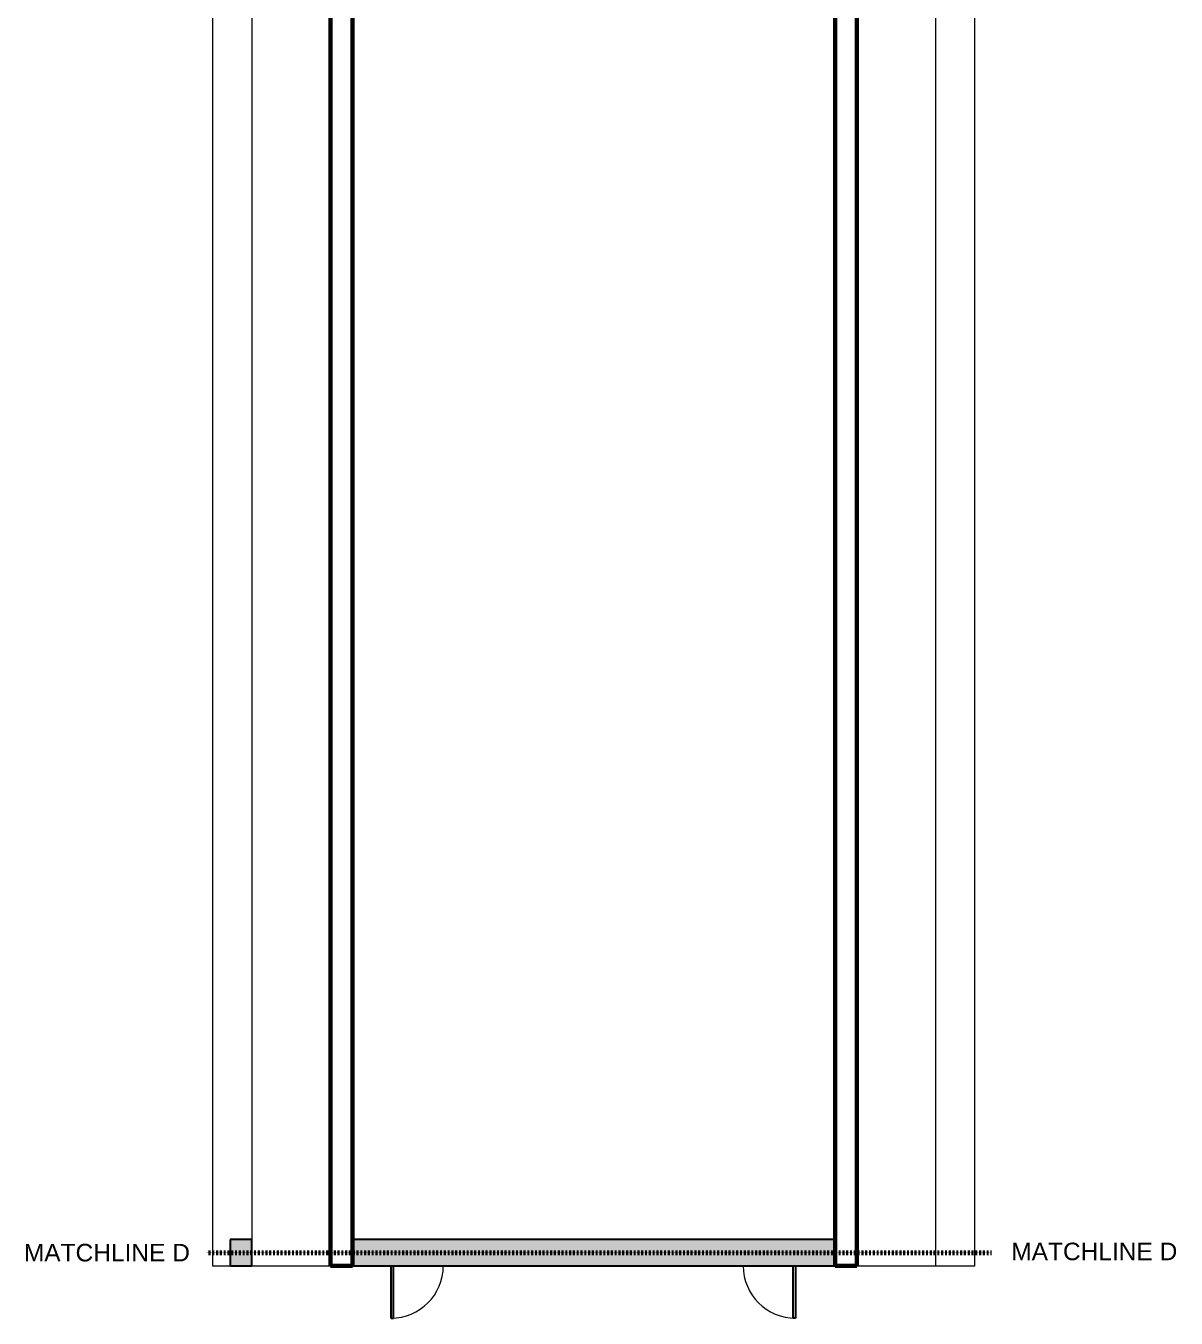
# Model space of a CAD drawing. Header units: inches. Extents: x -1176 to 1507, y -2563 to 978.
# Drawn here: x -1175 to -388, y -2563 to -1678 of the extents above; entities that cross this region are included whole.
import ezdxf

# ---------------------------------------------------------------- set-up
doc = ezdxf.new("R2010")
doc.units = ezdxf.units.IN
doc.header["$MEASUREMENT"] = 0
doc.linetypes.add('Dash', pattern=[0.25, 0.125, -0.125])
for name, color, linetype, lineweight in [('A-ANNO-MATC', 214, 'Dash', 140), ('A-DOOR', 31, 'Continuous', 18), ('A-ROOF', 132, 'Continuous', 18), ('A-WALL', 113, 'Continuous', 18), ('A-WALL-PATT', 111, 'Continuous', 18), ('G-ANNO-TEXT', 231, 'Continuous', 9)]:
    doc.layers.add(name, color=color, linetype=linetype, lineweight=lineweight)
doc.styles.add('Swis721 Lt BT_1', font='swissl.ttf', dxfattribs={"height": 12})

# ---------------------------------------------------------------- blocks, each defined once
blk = doc.blocks.new('Single Flush - OTJ_SOLIDFLUSH_ALUM 3_-8440901-2nd Floor Power _ Signal')
at = {"layer": 'A-DOOR', "lineweight": 30}
for p, q in [((16.15625, 44.8125), (16.15625, 9)), ((17.90625, 44.8125), (16.15625, 44.8125)), ((17.90625, 9), (17.90625, 44.8125))]:
    blk.add_line(p, q, dxfattribs=at)
at = {"layer": 'A-DOOR', "lineweight": 9}
blk.add_arc((17.90625, 9), 35.8125, 90, 179.9988288, dxfattribs=at)
blk = doc.blocks.new('Single Flush - OTJ_SOLIDFLUSH_ALUM 3_-8440902-2nd Floor Power _ Signal')
at = {"layer": 'A-DOOR', "lineweight": 30}
for p, q in [((16.15625, -44.8125), (16.15625, -9)), ((17.90625, -9), (17.90625, -44.8125)), ((17.90625, -44.8125), (16.15625, -44.8125))]:
    blk.add_line(p, q, dxfattribs=at)
at = {"layer": 'A-DOOR', "lineweight": 9}
blk.add_arc((17.90625, -9), 35.8125, 180.0011712, 270, dxfattribs=at)

msp = doc.modelspace()

# ---------------------------------------------------------------- hatches: boundary and pattern name
at = {"layer": 'A-WALL-PATT', "lineweight": 9}
h = msp.add_hatch(color=7, dxfattribs=at)
h.paths.add_polyline_path([(-1020.05, -2526.84), (-1020.05, -2508.84), (-1035.06, -2508.84), (-1035.06, -2526.84)], flags=0)
h.paths.add_polyline_path([(-951.38, -2526.84), (-621.14, -2526.84), (-621.14, -2508.84), (-951.38, -2508.84)], flags=0)

# ---------------------------------------------------------------- linework, layer by layer
at = {"layer": 'A-ANNO-MATC'}
msp.add_line((-1051.04, -2518.06), (-514.04, -2518.06), dxfattribs=at)
at = {"layer": 'A-ROOF', "lineweight": 60}
for p, q in [((-606.14, -2526.84), (-606.14, -1260.19)), ((-966.38, -2526.84), (-966.38, -1284.19)), ((-951.38, -1284.19), (-951.38, -2526.84)), ((-621.14, -1284.19), (-621.14, -2526.84)), ((-951.38, -2526.84), (-966.38, -2526.84)), ((-621.14, -2526.84), (-606.14, -2526.84))]:
    msp.add_line(p, q, dxfattribs=at)
at = {"layer": 'A-ROOF'}
for p, q in [((-552.47, -1260.19), (-552.47, -2526.84)), ((-525.47, -2526.84), (-525.47, -1260.19)), ((-1047.05, -1284.19), (-1047.05, -2526.84)), ((-1020.05, -1284.19), (-1020.05, -2508.84)), ((-1047.05, -2526.84), (-1035.06, -2526.84)), ((-1020.05, -2526.84), (-966.38, -2526.84)), ((-606.14, -2526.84), (-525.47, -2526.84))]:
    msp.add_line(p, q, dxfattribs=at)
at = {"layer": 'A-WALL', "color": 8, "lineweight": 30}
for p, q in [((-1020.05, -2508.84), (-1035.06, -2508.84)), ((-1035.06, -2508.84), (-1035.06, -2526.84)), ((-1020.05, -2526.84), (-1020.05, -2508.84)), ((-621.14, -2508.84), (-951.38, -2508.84)), ((-1035.06, -2526.84), (-1020.05, -2526.84)), ((-951.38, -2526.84), (-621.14, -2526.84))]:
    msp.add_line(p, q, dxfattribs=at)

# ---------------------------------------------------------------- block references
at = {"layer": 'A-DOOR', "rotation": 180}
msp.add_blockref('Single Flush - OTJ_SOLIDFLUSH_ALUM 3_-8440901-2nd Floor Power _ Signal', (-907.06, -2517.84), dxfattribs=at)
at = {"layer": 'A-DOOR'}
msp.add_blockref('Single Flush - OTJ_SOLIDFLUSH_ALUM 3_-8440902-2nd Floor Power _ Signal', (-666.05, -2517.84), dxfattribs=at)

# ---------------------------------------------------------------- texts
at = {"layer": 'G-ANNO-TEXT', "color": 7, "char_height": 12, "width": 128.775, "attachment_point": 1, "style": 'Swis721 Lt BT_1'}
for insert in [(-500.59, -2511), (-1176.12, -2511.82)]:
    msp.add_mtext('MATCHLINE D', dxfattribs=dict(at, insert=insert))

doc.saveas('drawing.dxf')
